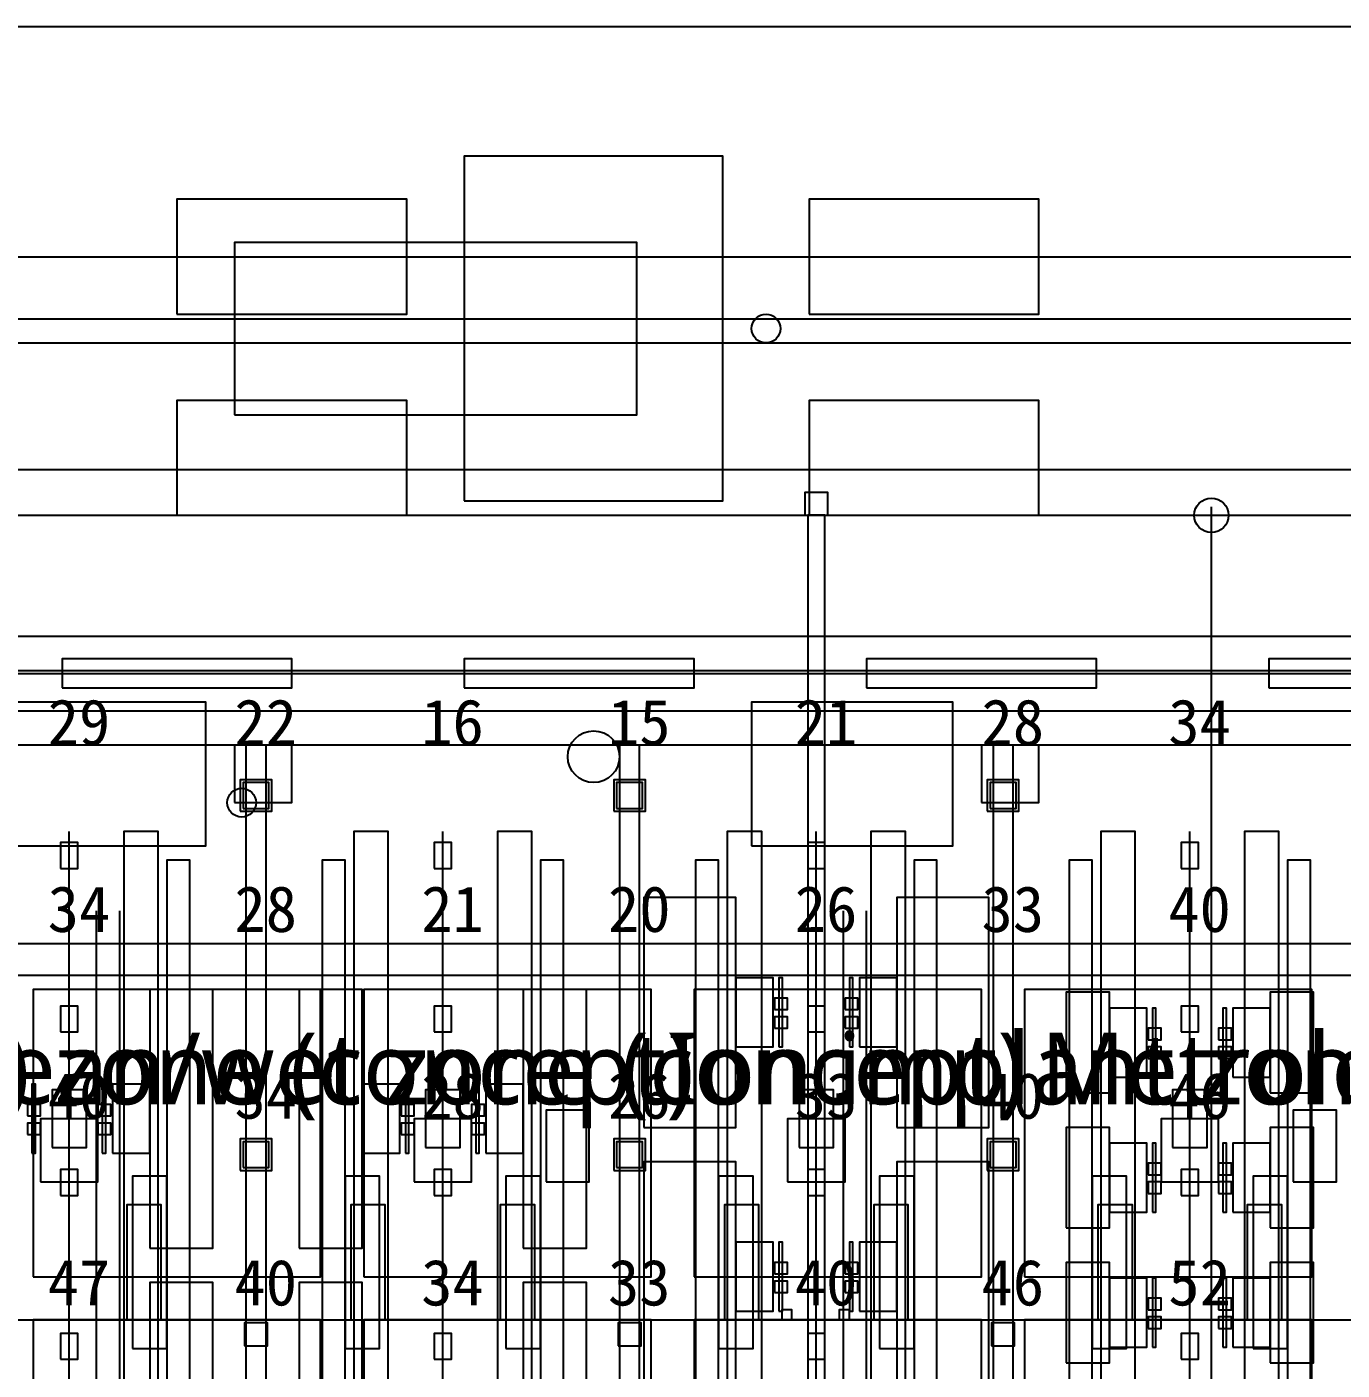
# Model space of a CAD drawing. Header units: metres. Extents: x -1640 to 1560, y -268 to 2338.
# Drawn here: x 228.78 to 274.55, y 1442.25 to 1489 of the extents above; entities that cross this region are included whole.
import ezdxf

# ---------------------------------------------------------------- set-up
doc = ezdxf.new("R2010")
doc.units = ezdxf.units.M
for name, color, linetype in [('1F_CHL', 4, 'Continuous'), ('1F_EHS_EXIT_DOOR_CONCEPT', 3, 'Continuous'), ('1F_EHS_EXTINGUISHER_HYDRANT_CABINET_CONCEPT', 1, 'Continuous'), ('1F_ELEC', 6, 'Continuous'), ('1F_PUMP', 2, 'Continuous'), ('1F_SCR', 3, 'Continuous'), ('1F_STRUCT_COLUMN', 8, 'Continuous'), ('1F_SUPPORT', 4, 'Continuous'), ('1F_ZONE', 3, 'Continuous'), ('2F_CSF_LATERAL_RACK_CONCEPT', 9, 'Continuous'), ('2F_EHS_EXIT_DOOR_CONCEPT', 3, 'Continuous'), ('2F_EHS_EXTINGUISHER_HYDRANT_CABINET_CONCEPT', 1, 'Continuous'), ('2F_RFG', 5, 'Continuous'), ('2F_STRUCT_COLUMN', 8, 'Continuous'), ('2F_SUPPORT', 4, 'Continuous'), ('2F_VMB', 6, 'Continuous'), ('2F_ZONE', 3, 'Continuous'), ('3F_CLEANROOM_OVERHEAD_PIPE_DUCT_CONCEPT', 9, 'Continuous'), ('3F_EHS_EGRESS_DIST_M', 2, 'Continuous'), ('3F_EHS_EXIT_DOOR_CONCEPT', 3, 'Continuous'), ('3F_EHS_EXTINGUISHER_HYDRANT_CABINET_CONCEPT', 1, 'Continuous'), ('3F_FOUP', 5, 'Continuous'), ('3F_IMP', 1, 'Continuous'), ('3F_METRO', 2, 'Continuous'), ('3F_OHT', 9, 'Continuous'), ('3F_OHTV', 1, 'Continuous'), ('3F_STRUCT_COLUMN', 8, 'Continuous'), ('3F_SUPPORT', 4, 'Continuous'), ('3F_TBAR', 6, 'Continuous'), ('3F_TEXT', 7, 'Continuous'), ('3F_WET', 6, 'Continuous'), ('3F_ZONE', 3, 'Continuous'), ('4F_DCC', 3, 'Continuous'), ('4F_FFU', 1, 'Continuous'), ('4F_MAU', 2, 'Continuous'), ('4F_STRUCT_PLENUM_TRUSS_CONCEPT', 9, 'Continuous'), ('4F_SUPPORT', 4, 'Continuous'), ('4F_ZONE', 3, 'Continuous'), ('5F_CHL', 4, 'Continuous'), ('5F_EHS_EXIT_DOOR_CONCEPT', 3, 'Continuous'), ('5F_EHS_EXTINGUISHER_HYDRANT_CABINET_CONCEPT', 1, 'Continuous'), ('5F_ELEC', 6, 'Continuous'), ('5F_PUMP', 2, 'Continuous'), ('5F_SCR', 3, 'Continuous'), ('5F_STRUCT_COLUMN', 8, 'Continuous'), ('5F_SUPPORT', 4, 'Continuous'), ('5F_ZONE', 3, 'Continuous'), ('6F_CSF_LATERAL_RACK_CONCEPT', 9, 'Continuous'), ('6F_EHS_EXIT_DOOR_CONCEPT', 3, 'Continuous'), ('6F_EHS_EXTINGUISHER_HYDRANT_CABINET_CONCEPT', 1, 'Continuous'), ('6F_RFG', 5, 'Continuous'), ('6F_STRUCT_COLUMN', 8, 'Continuous'), ('6F_SUPPORT', 4, 'Continuous'), ('6F_VMB', 6, 'Continuous'), ('6F_ZONE', 3, 'Continuous'), ('7F_CLEANROOM_OVERHEAD_PIPE_DUCT_CONCEPT', 9, 'Continuous'), ('7F_EHS_EGRESS_DIST_M', 2, 'Continuous'), ('7F_EHS_EXIT_DOOR_CONCEPT', 3, 'Continuous'), ('7F_EHS_EXTINGUISHER_HYDRANT_CABINET_CONCEPT', 1, 'Continuous'), ('7F_FOUP', 5, 'Continuous'), ('7F_IMP', 1, 'Continuous'), ('7F_METRO', 2, 'Continuous'), ('7F_OHT', 9, 'Continuous'), ('7F_OHTV', 1, 'Continuous'), ('7F_STRUCT_COLUMN', 8, 'Continuous'), ('7F_SUPPORT', 4, 'Continuous'), ('7F_TBAR', 6, 'Continuous'), ('7F_TEXT', 7, 'Continuous'), ('7F_WET', 6, 'Continuous'), ('7F_ZONE', 3, 'Continuous'), ('8F_DCC', 3, 'Continuous'), ('8F_FFU', 1, 'Continuous'), ('8F_MAU', 2, 'Continuous'), ('8F_STRUCT_PLENUM_TRUSS_CONCEPT', 9, 'Continuous'), ('8F_SUPPORT', 4, 'Continuous'), ('8F_ZONE', 3, 'Continuous'), ('EHS_GAS_SUPPLY', 3, 'Continuous'), ('EHS_PROCESS_EXHAUST', 1, 'Continuous'), ('EHS_TREATED_EXHAUST', 30, 'Continuous'), ('OUTLINE', 7, 'Continuous'), ('RF_RSC', 4, 'Continuous'), ('RF_STACK', 2, 'Continuous'), ('UTIL_CHW.R_CONCEPT', 2, 'Continuous'), ('UTIL_CHW.S_CONCEPT', 1, 'Continuous'), ('UTIL_ELEC.EMERG_CONCEPT', 4, 'Continuous'), ('UTIL_ELEC.LV_CONCEPT', 2, 'Continuous'), ('UTIL_ELEC.LV_RISER', 2, 'Continuous'), ('UTIL_ELEC.MV_CONCEPT', 1, 'Continuous'), ('UTIL_ELEC.UPS_CONCEPT', 3, 'Continuous'), ('UTIL_EXH.HEAT_CONCEPT', 1, 'Continuous'), ('UTIL_EXH.VOC_CONCEPT', 6, 'Continuous'), ('UTIL_GAS.SPEC_CONCEPT', 3, 'Continuous'), ('UTIL_PCW.R_CONCEPT', 1, 'Continuous'), ('UTIL_PCW.S_CONCEPT', 6, 'Continuous'), ('UTIL_UPW.R_CONCEPT', 2, 'Continuous'), ('UTIL_UPW.S_CONCEPT', 1, 'Continuous')]:
    doc.layers.add(name, color=color, linetype=linetype)
doc.styles.add('KO', font='malgun.ttf')

msp = doc.modelspace()

# ---------------------------------------------------------------- linework, layer by layer
at = {"layer": '1F_CHL'}
for points in [[(246.85, 1448.8), (248.35, 1448.8), (248.35, 1451.3), (246.85, 1451.3)], [(272.85, 1448.8), (274.35, 1448.8), (274.35, 1451.3), (272.85, 1451.3)]]:
    msp.add_lwpolyline(points, close=True, dxfattribs=at)
at = {"layer": '1F_EHS_EXIT_DOOR_CONCEPT'}
msp.add_circle((248.5, 1463.6), 0.9, dxfattribs=at)
at = {"layer": '1F_EHS_EXTINGUISHER_HYDRANT_CABINET_CONCEPT'}
for centre in [(254.5, 1478.5), (236.25, 1462)]:
    msp.add_circle(centre, 0.5, dxfattribs=at)
at = {"layer": '1F_ELEC'}
for points in [[(234, 1479), (242, 1479), (242, 1483), (234, 1483)], [(256, 1479), (264, 1479), (264, 1483), (256, 1483)], [(234, 1472), (242, 1472), (242, 1476), (234, 1476)], [(256, 1472), (264, 1472), (264, 1476), (256, 1476)]]:
    msp.add_lwpolyline(points, close=True, dxfattribs=at)
at = {"layer": '1F_PUMP'}
for points in [[(232.25, 1444), (233.45, 1444), (233.45, 1448), (232.25, 1448)], [(240.05, 1444), (241.25, 1444), (241.25, 1448), (240.05, 1448)], [(245.25, 1444), (246.45, 1444), (246.45, 1448), (245.25, 1448)], [(253.05, 1444), (254.25, 1444), (254.25, 1448), (253.05, 1448)], [(258.25, 1444), (259.45, 1444), (259.45, 1448), (258.25, 1448)], [(266.05, 1444), (267.25, 1444), (267.25, 1448), (266.05, 1448)], [(271.25, 1444), (272.45, 1444), (272.45, 1448), (271.25, 1448)]]:
    msp.add_lwpolyline(points, close=True, dxfattribs=at)
at = {"layer": '1F_SCR'}
for points in [[(229.25, 1448.8), (231.25, 1448.8), (231.25, 1451), (229.25, 1451)], [(242.25, 1448.8), (244.25, 1448.8), (244.25, 1451), (242.25, 1451)], [(255.25, 1448.8), (257.25, 1448.8), (257.25, 1451), (255.25, 1451)], [(268.25, 1448.8), (270.25, 1448.8), (270.25, 1451), (268.25, 1451)]]:
    msp.add_lwpolyline(points, close=True, dxfattribs=at)
at = {"layer": '1F_STRUCT_COLUMN'}
for points in [[(236.2, 1461.7), (237.3, 1461.7), (237.3, 1462.8), (236.2, 1462.8)], [(249.2, 1461.7), (250.3, 1461.7), (250.3, 1462.8), (249.2, 1462.8)], [(262.2, 1461.7), (263.3, 1461.7), (263.3, 1462.8), (262.2, 1462.8)], [(236.2, 1449.2), (237.3, 1449.2), (237.3, 1450.3), (236.2, 1450.3)], [(249.2, 1449.2), (250.3, 1449.2), (250.3, 1450.3), (249.2, 1450.3)], [(262.2, 1449.2), (263.3, 1449.2), (263.3, 1450.3), (262.2, 1450.3)]]:
    msp.add_lwpolyline(points, close=True, dxfattribs=at)
at = {"layer": '1F_SUPPORT'}
msp.add_lwpolyline([(244, 1472.5), (253, 1472.5), (253, 1484.5), (244, 1484.5)], close=True, dxfattribs=at)
at = {"layer": '1F_ZONE'}
msp.add_lwpolyline([(20.5, 1306), (297, 1306), (297, 1464), (20.5, 1464)], close=True, dxfattribs=at)
at = {"layer": '2F_CSF_LATERAL_RACK_CONCEPT'}
for points in [[(233.65, 1310), (234.45, 1310), (234.45, 1460), (233.65, 1460)], [(239.05, 1310), (239.85, 1310), (239.85, 1460), (239.05, 1460)], [(246.65, 1310), (247.45, 1310), (247.45, 1460), (246.65, 1460)], [(252.05, 1310), (252.85, 1310), (252.85, 1460), (252.05, 1460)], [(259.65, 1310), (260.45, 1310), (260.45, 1460), (259.65, 1460)], [(265.05, 1310), (265.85, 1310), (265.85, 1460), (265.05, 1460)], [(272.65, 1310), (273.45, 1310), (273.45, 1460), (272.65, 1460)]]:
    msp.add_lwpolyline(points, close=True, dxfattribs=at)
at = {"layer": '2F_EHS_EXIT_DOOR_CONCEPT'}
msp.add_circle((248.5, 1463.6), 0.9, dxfattribs=at)
at = {"layer": '2F_EHS_EXTINGUISHER_HYDRANT_CABINET_CONCEPT'}
msp.add_circle((254.5, 1478.5), 0.5, dxfattribs=at)
at = {"layer": '2F_RFG'}
for points in [[(232.45, 1443), (233.65, 1443), (233.65, 1449), (232.45, 1449)], [(239.85, 1443), (241.05, 1443), (241.05, 1449), (239.85, 1449)], [(245.45, 1443), (246.65, 1443), (246.65, 1449), (245.45, 1449)], [(252.85, 1443), (254.05, 1443), (254.05, 1449), (252.85, 1449)], [(258.45, 1443), (259.65, 1443), (259.65, 1449), (258.45, 1449)], [(265.85, 1443), (267.05, 1443), (267.05, 1449), (265.85, 1449)], [(271.45, 1443), (272.65, 1443), (272.65, 1449), (271.45, 1449)]]:
    msp.add_lwpolyline(points, close=True, dxfattribs=at)
at = {"layer": '2F_STRUCT_COLUMN'}
for points in [[(236.3, 1461.8), (237.2, 1461.8), (237.2, 1462.7), (236.3, 1462.7)], [(249.3, 1461.8), (250.2, 1461.8), (250.2, 1462.7), (249.3, 1462.7)], [(262.3, 1461.8), (263.2, 1461.8), (263.2, 1462.7), (262.3, 1462.7)], [(236.3, 1449.3), (237.2, 1449.3), (237.2, 1450.2), (236.3, 1450.2)], [(249.3, 1449.3), (250.2, 1449.3), (250.2, 1450.2), (249.3, 1450.2)], [(262.3, 1449.3), (263.2, 1449.3), (263.2, 1450.2), (262.3, 1450.2)]]:
    msp.add_lwpolyline(points, close=True, dxfattribs=at)
at = {"layer": '2F_SUPPORT'}
msp.add_lwpolyline([(244, 1472.5), (253, 1472.5), (253, 1484.5), (244, 1484.5)], close=True, dxfattribs=at)
at = {"layer": '2F_VMB'}
for points in [[(229.65, 1450), (230.85, 1450), (230.85, 1452), (229.65, 1452)], [(242.65, 1450), (243.85, 1450), (243.85, 1452), (242.65, 1452)], [(255.65, 1450), (256.85, 1450), (256.85, 1452), (255.65, 1452)], [(268.65, 1450), (269.85, 1450), (269.85, 1452), (268.65, 1452)]]:
    msp.add_lwpolyline(points, close=True, dxfattribs=at)
at = {"layer": '2F_ZONE'}
msp.add_lwpolyline([(20.5, 1306), (297, 1306), (297, 1464), (20.5, 1464)], close=True, dxfattribs=at)
at = {"layer": '3F_CLEANROOM_OVERHEAD_PIPE_DUCT_CONCEPT'}
for points in [[(232.15, 1309), (233.35, 1309), (233.35, 1461), (232.15, 1461)], [(240.15, 1309), (241.35, 1309), (241.35, 1461), (240.15, 1461)], [(245.15, 1309), (246.35, 1309), (246.35, 1461), (245.15, 1461)], [(253.15, 1309), (254.35, 1309), (254.35, 1461), (253.15, 1461)], [(258.15, 1309), (259.35, 1309), (259.35, 1461), (258.15, 1461)], [(266.15, 1309), (267.35, 1309), (267.35, 1461), (266.15, 1461)], [(271.15, 1309), (272.35, 1309), (272.35, 1461), (271.15, 1461)]]:
    msp.add_lwpolyline(points, close=True, dxfattribs=at)
at = {"layer": '3F_EHS_EXIT_DOOR_CONCEPT'}
msp.add_circle((248.5, 1463.6), 0.9, dxfattribs=at)
at = {"layer": '3F_EHS_EXTINGUISHER_HYDRANT_CABINET_CONCEPT'}
msp.add_circle((254.5, 1478.5), 0.5, dxfattribs=at)
at = {"layer": '3F_FOUP'}
for points in [[(254.8, 1454.8), (255.25, 1454.8), (255.25, 1455.2), (254.8, 1455.2)], [(257.25, 1454.8), (257.7, 1454.8), (257.7, 1455.2), (257.25, 1455.2)], [(254.8, 1454.15), (255.25, 1454.15), (255.25, 1454.55), (254.8, 1454.55)], [(257.25, 1454.15), (257.7, 1454.15), (257.7, 1454.55), (257.25, 1454.55)], [(267.8, 1453.75), (268.25, 1453.75), (268.25, 1454.15), (267.8, 1454.15)], [(270.25, 1453.75), (270.7, 1453.75), (270.7, 1454.15), (270.25, 1454.15)], [(267.8, 1453.1), (268.25, 1453.1), (268.25, 1453.5), (267.8, 1453.5)], [(270.25, 1453.1), (270.7, 1453.1), (270.7, 1453.5), (270.25, 1453.5)], [(228.8, 1451.1), (229.25, 1451.1), (229.25, 1451.5), (228.8, 1451.5)], [(231.25, 1451.1), (231.7, 1451.1), (231.7, 1451.5), (231.25, 1451.5)], [(241.8, 1451.1), (242.25, 1451.1), (242.25, 1451.5), (241.8, 1451.5)], [(244.25, 1451.1), (244.7, 1451.1), (244.7, 1451.5), (244.25, 1451.5)], [(228.8, 1450.45), (229.25, 1450.45), (229.25, 1450.85), (228.8, 1450.85)], [(231.25, 1450.45), (231.7, 1450.45), (231.7, 1450.85), (231.25, 1450.85)], [(241.8, 1450.45), (242.25, 1450.45), (242.25, 1450.85), (241.8, 1450.85)], [(244.25, 1450.45), (244.7, 1450.45), (244.7, 1450.85), (244.25, 1450.85)], [(267.8, 1449.05), (268.25, 1449.05), (268.25, 1449.45), (267.8, 1449.45)], [(270.25, 1449.05), (270.7, 1449.05), (270.7, 1449.45), (270.25, 1449.45)], [(267.8, 1448.4), (268.25, 1448.4), (268.25, 1448.8), (267.8, 1448.8)], [(270.25, 1448.4), (270.7, 1448.4), (270.7, 1448.8), (270.25, 1448.8)], [(254.8, 1445.6), (255.25, 1445.6), (255.25, 1446), (254.8, 1446)], [(257.25, 1445.6), (257.7, 1445.6), (257.7, 1446), (257.25, 1446)], [(254.8, 1444.95), (255.25, 1444.95), (255.25, 1445.35), (254.8, 1445.35)], [(257.25, 1444.95), (257.7, 1444.95), (257.7, 1445.35), (257.25, 1445.35)], [(267.8, 1444.35), (268.25, 1444.35), (268.25, 1444.75), (267.8, 1444.75)], [(270.25, 1444.35), (270.7, 1444.35), (270.7, 1444.75), (270.25, 1444.75)], [(267.8, 1443.7), (268.25, 1443.7), (268.25, 1444.1), (267.8, 1444.1)], [(270.25, 1443.7), (270.7, 1443.7), (270.7, 1444.1), (270.25, 1444.1)]]:
    msp.add_lwpolyline(points, close=True, dxfattribs=at)
at = {"layer": '3F_IMP'}
for points in [[(250.25, 1450.7), (253.45, 1450.7), (253.45, 1458.7), (250.25, 1458.7)], [(259.05, 1450.7), (262.25, 1450.7), (262.25, 1458.7), (259.05, 1458.7)], [(253.45, 1453.5), (254.75, 1453.5), (254.75, 1455.9), (253.45, 1455.9)], [(257.75, 1453.5), (259.05, 1453.5), (259.05, 1455.9), (257.75, 1455.9)], [(250.25, 1441.5), (253.45, 1441.5), (253.45, 1449.5), (250.25, 1449.5)], [(259.05, 1441.5), (262.25, 1441.5), (262.25, 1449.5), (259.05, 1449.5)], [(253.45, 1444.3), (254.75, 1444.3), (254.75, 1446.7), (253.45, 1446.7)], [(257.75, 1444.3), (259.05, 1444.3), (259.05, 1446.7), (257.75, 1446.7)]]:
    msp.add_lwpolyline(points, close=True, dxfattribs=at)
at = {"layer": '3F_METRO'}
for points in [[(264.95, 1451.9), (266.45, 1451.9), (266.45, 1455.4), (264.95, 1455.4)], [(272.05, 1451.9), (273.55, 1451.9), (273.55, 1455.4), (272.05, 1455.4)], [(266.45, 1452.45), (267.75, 1452.45), (267.75, 1454.85), (266.45, 1454.85)], [(270.75, 1452.45), (272.05, 1452.45), (272.05, 1454.85), (270.75, 1454.85)], [(264.95, 1447.2), (266.45, 1447.2), (266.45, 1450.7), (264.95, 1450.7)], [(272.05, 1447.2), (273.55, 1447.2), (273.55, 1450.7), (272.05, 1450.7)], [(266.45, 1447.75), (267.75, 1447.75), (267.75, 1450.15), (266.45, 1450.15)], [(270.75, 1447.75), (272.05, 1447.75), (272.05, 1450.15), (270.75, 1450.15)], [(264.95, 1442.5), (266.45, 1442.5), (266.45, 1446), (264.95, 1446)], [(272.05, 1442.5), (273.55, 1442.5), (273.55, 1446), (272.05, 1446)], [(266.45, 1443.05), (267.75, 1443.05), (267.75, 1445.45), (266.45, 1445.45)], [(270.75, 1443.05), (272.05, 1443.05), (272.05, 1445.45), (270.75, 1445.45)]]:
    msp.add_lwpolyline(points, close=True, dxfattribs=at)
at = {"layer": '3F_OHT'}
for p, q in [((230.25, 1389), (230.25, 1461)), ((243.25, 1389), (243.25, 1461)), ((256.25, 1389), (256.25, 1461)), ((269.25, 1389), (269.25, 1461))]:
    msp.add_line(p, q, dxfattribs=at)
at = {"layer": '3F_OHTV'}
for points in [[(229.95, 1459.71), (230.55, 1459.71), (230.55, 1460.61), (229.95, 1460.61)], [(242.95, 1459.71), (243.55, 1459.71), (243.55, 1460.61), (242.95, 1460.61)], [(255.95, 1459.71), (256.55, 1459.71), (256.55, 1460.61), (255.95, 1460.61)], [(268.95, 1459.71), (269.55, 1459.71), (269.55, 1460.61), (268.95, 1460.61)], [(229.95, 1454.02), (230.55, 1454.02), (230.55, 1454.92), (229.95, 1454.92)], [(242.95, 1454.02), (243.55, 1454.02), (243.55, 1454.92), (242.95, 1454.92)], [(255.95, 1454.02), (256.55, 1454.02), (256.55, 1454.92), (255.95, 1454.92)], [(268.95, 1454.02), (269.55, 1454.02), (269.55, 1454.92), (268.95, 1454.92)], [(229.95, 1448.33), (230.55, 1448.33), (230.55, 1449.23), (229.95, 1449.23)], [(242.95, 1448.33), (243.55, 1448.33), (243.55, 1449.23), (242.95, 1449.23)], [(255.95, 1448.33), (256.55, 1448.33), (256.55, 1449.23), (255.95, 1449.23)], [(268.95, 1448.33), (269.55, 1448.33), (269.55, 1449.23), (268.95, 1449.23)], [(229.95, 1442.63), (230.55, 1442.63), (230.55, 1443.53), (229.95, 1443.53)], [(242.95, 1442.63), (243.55, 1442.63), (243.55, 1443.53), (242.95, 1443.53)], [(255.95, 1442.63), (256.55, 1442.63), (256.55, 1443.53), (255.95, 1443.53)], [(268.95, 1442.63), (269.55, 1442.63), (269.55, 1443.53), (268.95, 1443.53)]]:
    msp.add_lwpolyline(points, close=True, dxfattribs=at)
at = {"layer": '3F_STRUCT_COLUMN'}
for points in [[(236.35, 1443.1), (237.15, 1443.1), (237.15, 1443.9), (236.35, 1443.9)], [(249.35, 1443.1), (250.15, 1443.1), (250.15, 1443.9), (249.35, 1443.9)], [(262.35, 1443.1), (263.15, 1443.1), (263.15, 1443.9), (262.35, 1443.9)]]:
    msp.add_lwpolyline(points, close=True, dxfattribs=at)
at = {"layer": '3F_SUPPORT'}
msp.add_lwpolyline([(244, 1472.5), (253, 1472.5), (253, 1484.5), (244, 1484.5)], close=True, dxfattribs=at)
at = {"layer": '3F_TBAR'}
for points in [[(254.95, 1453.5), (255.07, 1453.5), (255.07, 1455.9), (254.95, 1455.9)], [(257.4, 1453.5), (257.52, 1453.5), (257.52, 1455.9), (257.4, 1455.9)], [(267.95, 1452.45), (268.07, 1452.45), (268.07, 1454.85), (267.95, 1454.85)], [(270.4, 1452.45), (270.52, 1452.45), (270.52, 1454.85), (270.4, 1454.85)], [(228.95, 1449.8), (229.07, 1449.8), (229.07, 1452.2), (228.95, 1452.2)], [(231.4, 1449.8), (231.52, 1449.8), (231.52, 1452.2), (231.4, 1452.2)], [(241.95, 1449.8), (242.07, 1449.8), (242.07, 1452.2), (241.95, 1452.2)], [(244.4, 1449.8), (244.52, 1449.8), (244.52, 1452.2), (244.4, 1452.2)], [(267.95, 1447.75), (268.07, 1447.75), (268.07, 1450.15), (267.95, 1450.15)], [(270.4, 1447.75), (270.52, 1447.75), (270.52, 1450.15), (270.4, 1450.15)], [(254.95, 1444.3), (255.07, 1444.3), (255.07, 1446.7), (254.95, 1446.7)], [(257.4, 1444.3), (257.52, 1444.3), (257.52, 1446.7), (257.4, 1446.7)], [(267.95, 1443.05), (268.07, 1443.05), (268.07, 1445.45), (267.95, 1445.45)], [(270.4, 1443.05), (270.52, 1443.05), (270.52, 1445.45), (270.4, 1445.45)]]:
    msp.add_lwpolyline(points, close=True, dxfattribs=at)
at = {"layer": '3F_WET'}
for points in [[(233.05, 1446.5), (235.25, 1446.5), (235.25, 1455.5), (233.05, 1455.5)], [(238.25, 1446.5), (240.45, 1446.5), (240.45, 1455.5), (238.25, 1455.5)], [(246.05, 1446.5), (248.25, 1446.5), (248.25, 1455.5), (246.05, 1455.5)], [(231.75, 1449.8), (233.05, 1449.8), (233.05, 1452.2), (231.75, 1452.2)], [(240.45, 1449.8), (241.75, 1449.8), (241.75, 1452.2), (240.45, 1452.2)], [(244.75, 1449.8), (246.05, 1449.8), (246.05, 1452.2), (244.75, 1452.2)], [(233.05, 1436.3), (235.25, 1436.3), (235.25, 1445.3), (233.05, 1445.3)], [(238.25, 1436.3), (240.45, 1436.3), (240.45, 1445.3), (238.25, 1445.3)], [(246.05, 1436.3), (248.25, 1436.3), (248.25, 1445.3), (246.05, 1445.3)]]:
    msp.add_lwpolyline(points, close=True, dxfattribs=at)
at = {"layer": '3F_ZONE'}
msp.add_lwpolyline([(20.5, 1306), (297, 1306), (297, 1464), (20.5, 1464)], close=True, dxfattribs=at)
at = {"layer": '4F_DCC'}
for points in [[(230, 1466), (238, 1466), (238, 1467), (230, 1467)], [(244, 1466), (252, 1466), (252, 1467), (244, 1467)], [(258, 1466), (266, 1466), (266, 1467), (258, 1467)], [(272, 1466), (280, 1466), (280, 1467), (272, 1467)]]:
    msp.add_lwpolyline(points, close=True, dxfattribs=at)
at = {"layer": '4F_FFU'}
for points in [[(229, 1445.5), (239, 1445.5), (239, 1455.5), (229, 1455.5)], [(240.5, 1445.5), (250.5, 1445.5), (250.5, 1455.5), (240.5, 1455.5)], [(252, 1445.5), (262, 1445.5), (262, 1455.5), (252, 1455.5)], [(263.5, 1445.5), (273.5, 1445.5), (273.5, 1455.5), (263.5, 1455.5)], [(229, 1434), (239, 1434), (239, 1444), (229, 1444)], [(240.5, 1434), (250.5, 1434), (250.5, 1444), (240.5, 1444)], [(252, 1434), (262, 1434), (262, 1444), (252, 1444)], [(263.5, 1434), (273.5, 1434), (273.5, 1444), (263.5, 1444)]]:
    msp.add_lwpolyline(points, close=True, dxfattribs=at)
at = {"layer": '4F_MAU'}
msp.add_lwpolyline([(236, 1475.5), (250, 1475.5), (250, 1481.5), (236, 1481.5)], close=True, dxfattribs=at)
at = {"layer": '4F_STRUCT_PLENUM_TRUSS_CONCEPT'}
for points in [[(236.4, 1306), (237.1, 1306), (237.1, 1464), (236.4, 1464)], [(249.4, 1306), (250.1, 1306), (250.1, 1464), (249.4, 1464)], [(262.4, 1306), (263.1, 1306), (263.1, 1464), (262.4, 1464)]]:
    msp.add_lwpolyline(points, close=True, dxfattribs=at)
at = {"layer": '4F_SUPPORT'}
msp.add_lwpolyline([(244, 1472.5), (253, 1472.5), (253, 1484.5), (244, 1484.5)], close=True, dxfattribs=at)
at = {"layer": '4F_ZONE'}
msp.add_lwpolyline([(20.5, 1306), (297, 1306), (297, 1464), (20.5, 1464)], close=True, dxfattribs=at)
at = {"layer": '5F_CHL'}
for points in [[(246.85, 1448.8), (248.35, 1448.8), (248.35, 1451.3), (246.85, 1451.3)], [(272.85, 1448.8), (274.35, 1448.8), (274.35, 1451.3), (272.85, 1451.3)]]:
    msp.add_lwpolyline(points, close=True, dxfattribs=at)
at = {"layer": '5F_EHS_EXIT_DOOR_CONCEPT'}
msp.add_circle((248.5, 1463.6), 0.9, dxfattribs=at)
at = {"layer": '5F_EHS_EXTINGUISHER_HYDRANT_CABINET_CONCEPT'}
for centre in [(254.5, 1478.5), (236.25, 1462)]:
    msp.add_circle(centre, 0.5, dxfattribs=at)
at = {"layer": '5F_ELEC'}
for points in [[(234, 1479), (242, 1479), (242, 1483), (234, 1483)], [(256, 1479), (264, 1479), (264, 1483), (256, 1483)], [(234, 1472), (242, 1472), (242, 1476), (234, 1476)], [(256, 1472), (264, 1472), (264, 1476), (256, 1476)]]:
    msp.add_lwpolyline(points, close=True, dxfattribs=at)
at = {"layer": '5F_PUMP'}
for points in [[(232.25, 1444), (233.45, 1444), (233.45, 1448), (232.25, 1448)], [(240.05, 1444), (241.25, 1444), (241.25, 1448), (240.05, 1448)], [(245.25, 1444), (246.45, 1444), (246.45, 1448), (245.25, 1448)], [(253.05, 1444), (254.25, 1444), (254.25, 1448), (253.05, 1448)], [(258.25, 1444), (259.45, 1444), (259.45, 1448), (258.25, 1448)], [(266.05, 1444), (267.25, 1444), (267.25, 1448), (266.05, 1448)], [(271.25, 1444), (272.45, 1444), (272.45, 1448), (271.25, 1448)]]:
    msp.add_lwpolyline(points, close=True, dxfattribs=at)
at = {"layer": '5F_SCR'}
for points in [[(229.25, 1448.8), (231.25, 1448.8), (231.25, 1451), (229.25, 1451)], [(242.25, 1448.8), (244.25, 1448.8), (244.25, 1451), (242.25, 1451)], [(255.25, 1448.8), (257.25, 1448.8), (257.25, 1451), (255.25, 1451)], [(268.25, 1448.8), (270.25, 1448.8), (270.25, 1451), (268.25, 1451)]]:
    msp.add_lwpolyline(points, close=True, dxfattribs=at)
at = {"layer": '5F_STRUCT_COLUMN'}
for points in [[(236.2, 1461.7), (237.3, 1461.7), (237.3, 1462.8), (236.2, 1462.8)], [(249.2, 1461.7), (250.3, 1461.7), (250.3, 1462.8), (249.2, 1462.8)], [(262.2, 1461.7), (263.3, 1461.7), (263.3, 1462.8), (262.2, 1462.8)], [(236.2, 1449.2), (237.3, 1449.2), (237.3, 1450.3), (236.2, 1450.3)], [(249.2, 1449.2), (250.3, 1449.2), (250.3, 1450.3), (249.2, 1450.3)], [(262.2, 1449.2), (263.3, 1449.2), (263.3, 1450.3), (262.2, 1450.3)]]:
    msp.add_lwpolyline(points, close=True, dxfattribs=at)
at = {"layer": '5F_SUPPORT'}
msp.add_lwpolyline([(244, 1472.5), (253, 1472.5), (253, 1484.5), (244, 1484.5)], close=True, dxfattribs=at)
at = {"layer": '5F_ZONE'}
msp.add_lwpolyline([(20.5, 1306), (297, 1306), (297, 1464), (20.5, 1464)], close=True, dxfattribs=at)
at = {"layer": '6F_CSF_LATERAL_RACK_CONCEPT'}
for points in [[(233.65, 1310), (234.45, 1310), (234.45, 1460), (233.65, 1460)], [(239.05, 1310), (239.85, 1310), (239.85, 1460), (239.05, 1460)], [(246.65, 1310), (247.45, 1310), (247.45, 1460), (246.65, 1460)], [(252.05, 1310), (252.85, 1310), (252.85, 1460), (252.05, 1460)], [(259.65, 1310), (260.45, 1310), (260.45, 1460), (259.65, 1460)], [(265.05, 1310), (265.85, 1310), (265.85, 1460), (265.05, 1460)], [(272.65, 1310), (273.45, 1310), (273.45, 1460), (272.65, 1460)]]:
    msp.add_lwpolyline(points, close=True, dxfattribs=at)
at = {"layer": '6F_EHS_EXIT_DOOR_CONCEPT'}
msp.add_circle((248.5, 1463.6), 0.9, dxfattribs=at)
at = {"layer": '6F_EHS_EXTINGUISHER_HYDRANT_CABINET_CONCEPT'}
msp.add_circle((254.5, 1478.5), 0.5, dxfattribs=at)
at = {"layer": '6F_RFG'}
for points in [[(232.45, 1443), (233.65, 1443), (233.65, 1449), (232.45, 1449)], [(239.85, 1443), (241.05, 1443), (241.05, 1449), (239.85, 1449)], [(245.45, 1443), (246.65, 1443), (246.65, 1449), (245.45, 1449)], [(252.85, 1443), (254.05, 1443), (254.05, 1449), (252.85, 1449)], [(258.45, 1443), (259.65, 1443), (259.65, 1449), (258.45, 1449)], [(265.85, 1443), (267.05, 1443), (267.05, 1449), (265.85, 1449)], [(271.45, 1443), (272.65, 1443), (272.65, 1449), (271.45, 1449)]]:
    msp.add_lwpolyline(points, close=True, dxfattribs=at)
at = {"layer": '6F_STRUCT_COLUMN'}
for points in [[(236.3, 1461.8), (237.2, 1461.8), (237.2, 1462.7), (236.3, 1462.7)], [(249.3, 1461.8), (250.2, 1461.8), (250.2, 1462.7), (249.3, 1462.7)], [(262.3, 1461.8), (263.2, 1461.8), (263.2, 1462.7), (262.3, 1462.7)], [(236.3, 1449.3), (237.2, 1449.3), (237.2, 1450.2), (236.3, 1450.2)], [(249.3, 1449.3), (250.2, 1449.3), (250.2, 1450.2), (249.3, 1450.2)], [(262.3, 1449.3), (263.2, 1449.3), (263.2, 1450.2), (262.3, 1450.2)]]:
    msp.add_lwpolyline(points, close=True, dxfattribs=at)
at = {"layer": '6F_SUPPORT'}
msp.add_lwpolyline([(244, 1472.5), (253, 1472.5), (253, 1484.5), (244, 1484.5)], close=True, dxfattribs=at)
at = {"layer": '6F_VMB'}
for points in [[(229.65, 1450), (230.85, 1450), (230.85, 1452), (229.65, 1452)], [(242.65, 1450), (243.85, 1450), (243.85, 1452), (242.65, 1452)], [(255.65, 1450), (256.85, 1450), (256.85, 1452), (255.65, 1452)], [(268.65, 1450), (269.85, 1450), (269.85, 1452), (268.65, 1452)]]:
    msp.add_lwpolyline(points, close=True, dxfattribs=at)
at = {"layer": '6F_ZONE'}
msp.add_lwpolyline([(20.5, 1306), (297, 1306), (297, 1464), (20.5, 1464)], close=True, dxfattribs=at)
at = {"layer": '7F_CLEANROOM_OVERHEAD_PIPE_DUCT_CONCEPT'}
for points in [[(232.15, 1309), (233.35, 1309), (233.35, 1461), (232.15, 1461)], [(240.15, 1309), (241.35, 1309), (241.35, 1461), (240.15, 1461)], [(245.15, 1309), (246.35, 1309), (246.35, 1461), (245.15, 1461)], [(253.15, 1309), (254.35, 1309), (254.35, 1461), (253.15, 1461)], [(258.15, 1309), (259.35, 1309), (259.35, 1461), (258.15, 1461)], [(266.15, 1309), (267.35, 1309), (267.35, 1461), (266.15, 1461)], [(271.15, 1309), (272.35, 1309), (272.35, 1461), (271.15, 1461)]]:
    msp.add_lwpolyline(points, close=True, dxfattribs=at)
at = {"layer": '7F_EHS_EXIT_DOOR_CONCEPT'}
msp.add_circle((248.5, 1463.6), 0.9, dxfattribs=at)
at = {"layer": '7F_EHS_EXTINGUISHER_HYDRANT_CABINET_CONCEPT'}
msp.add_circle((254.5, 1478.5), 0.5, dxfattribs=at)
at = {"layer": '7F_FOUP'}
for points in [[(254.8, 1454.8), (255.25, 1454.8), (255.25, 1455.2), (254.8, 1455.2)], [(257.25, 1454.8), (257.7, 1454.8), (257.7, 1455.2), (257.25, 1455.2)], [(254.8, 1454.15), (255.25, 1454.15), (255.25, 1454.55), (254.8, 1454.55)], [(257.25, 1454.15), (257.7, 1454.15), (257.7, 1454.55), (257.25, 1454.55)], [(267.8, 1453.75), (268.25, 1453.75), (268.25, 1454.15), (267.8, 1454.15)], [(270.25, 1453.75), (270.7, 1453.75), (270.7, 1454.15), (270.25, 1454.15)], [(267.8, 1453.1), (268.25, 1453.1), (268.25, 1453.5), (267.8, 1453.5)], [(270.25, 1453.1), (270.7, 1453.1), (270.7, 1453.5), (270.25, 1453.5)], [(228.8, 1451.1), (229.25, 1451.1), (229.25, 1451.5), (228.8, 1451.5)], [(231.25, 1451.1), (231.7, 1451.1), (231.7, 1451.5), (231.25, 1451.5)], [(241.8, 1451.1), (242.25, 1451.1), (242.25, 1451.5), (241.8, 1451.5)], [(244.25, 1451.1), (244.7, 1451.1), (244.7, 1451.5), (244.25, 1451.5)], [(228.8, 1450.45), (229.25, 1450.45), (229.25, 1450.85), (228.8, 1450.85)], [(231.25, 1450.45), (231.7, 1450.45), (231.7, 1450.85), (231.25, 1450.85)], [(241.8, 1450.45), (242.25, 1450.45), (242.25, 1450.85), (241.8, 1450.85)], [(244.25, 1450.45), (244.7, 1450.45), (244.7, 1450.85), (244.25, 1450.85)], [(267.8, 1449.05), (268.25, 1449.05), (268.25, 1449.45), (267.8, 1449.45)], [(270.25, 1449.05), (270.7, 1449.05), (270.7, 1449.45), (270.25, 1449.45)], [(267.8, 1448.4), (268.25, 1448.4), (268.25, 1448.8), (267.8, 1448.8)], [(270.25, 1448.4), (270.7, 1448.4), (270.7, 1448.8), (270.25, 1448.8)], [(254.8, 1445.6), (255.25, 1445.6), (255.25, 1446), (254.8, 1446)], [(257.25, 1445.6), (257.7, 1445.6), (257.7, 1446), (257.25, 1446)], [(254.8, 1444.95), (255.25, 1444.95), (255.25, 1445.35), (254.8, 1445.35)], [(257.25, 1444.95), (257.7, 1444.95), (257.7, 1445.35), (257.25, 1445.35)], [(267.8, 1444.35), (268.25, 1444.35), (268.25, 1444.75), (267.8, 1444.75)], [(270.25, 1444.35), (270.7, 1444.35), (270.7, 1444.75), (270.25, 1444.75)], [(267.8, 1443.7), (268.25, 1443.7), (268.25, 1444.1), (267.8, 1444.1)], [(270.25, 1443.7), (270.7, 1443.7), (270.7, 1444.1), (270.25, 1444.1)]]:
    msp.add_lwpolyline(points, close=True, dxfattribs=at)
at = {"layer": '7F_IMP'}
for points in [[(250.25, 1450.7), (253.45, 1450.7), (253.45, 1458.7), (250.25, 1458.7)], [(259.05, 1450.7), (262.25, 1450.7), (262.25, 1458.7), (259.05, 1458.7)], [(253.45, 1453.5), (254.75, 1453.5), (254.75, 1455.9), (253.45, 1455.9)], [(257.75, 1453.5), (259.05, 1453.5), (259.05, 1455.9), (257.75, 1455.9)], [(250.25, 1441.5), (253.45, 1441.5), (253.45, 1449.5), (250.25, 1449.5)], [(259.05, 1441.5), (262.25, 1441.5), (262.25, 1449.5), (259.05, 1449.5)], [(253.45, 1444.3), (254.75, 1444.3), (254.75, 1446.7), (253.45, 1446.7)], [(257.75, 1444.3), (259.05, 1444.3), (259.05, 1446.7), (257.75, 1446.7)]]:
    msp.add_lwpolyline(points, close=True, dxfattribs=at)
at = {"layer": '7F_METRO'}
for points in [[(264.95, 1451.9), (266.45, 1451.9), (266.45, 1455.4), (264.95, 1455.4)], [(272.05, 1451.9), (273.55, 1451.9), (273.55, 1455.4), (272.05, 1455.4)], [(266.45, 1452.45), (267.75, 1452.45), (267.75, 1454.85), (266.45, 1454.85)], [(270.75, 1452.45), (272.05, 1452.45), (272.05, 1454.85), (270.75, 1454.85)], [(264.95, 1447.2), (266.45, 1447.2), (266.45, 1450.7), (264.95, 1450.7)], [(272.05, 1447.2), (273.55, 1447.2), (273.55, 1450.7), (272.05, 1450.7)], [(266.45, 1447.75), (267.75, 1447.75), (267.75, 1450.15), (266.45, 1450.15)], [(270.75, 1447.75), (272.05, 1447.75), (272.05, 1450.15), (270.75, 1450.15)], [(264.95, 1442.5), (266.45, 1442.5), (266.45, 1446), (264.95, 1446)], [(272.05, 1442.5), (273.55, 1442.5), (273.55, 1446), (272.05, 1446)], [(266.45, 1443.05), (267.75, 1443.05), (267.75, 1445.45), (266.45, 1445.45)], [(270.75, 1443.05), (272.05, 1443.05), (272.05, 1445.45), (270.75, 1445.45)]]:
    msp.add_lwpolyline(points, close=True, dxfattribs=at)
at = {"layer": '7F_OHT'}
for p, q in [((230.25, 1389), (230.25, 1461)), ((243.25, 1389), (243.25, 1461)), ((256.25, 1389), (256.25, 1461)), ((269.25, 1389), (269.25, 1461))]:
    msp.add_line(p, q, dxfattribs=at)
at = {"layer": '7F_OHTV'}
for points in [[(229.95, 1459.71), (230.55, 1459.71), (230.55, 1460.61), (229.95, 1460.61)], [(242.95, 1459.71), (243.55, 1459.71), (243.55, 1460.61), (242.95, 1460.61)], [(255.95, 1459.71), (256.55, 1459.71), (256.55, 1460.61), (255.95, 1460.61)], [(268.95, 1459.71), (269.55, 1459.71), (269.55, 1460.61), (268.95, 1460.61)], [(229.95, 1454.02), (230.55, 1454.02), (230.55, 1454.92), (229.95, 1454.92)], [(242.95, 1454.02), (243.55, 1454.02), (243.55, 1454.92), (242.95, 1454.92)], [(255.95, 1454.02), (256.55, 1454.02), (256.55, 1454.92), (255.95, 1454.92)], [(268.95, 1454.02), (269.55, 1454.02), (269.55, 1454.92), (268.95, 1454.92)], [(229.95, 1448.33), (230.55, 1448.33), (230.55, 1449.23), (229.95, 1449.23)], [(242.95, 1448.33), (243.55, 1448.33), (243.55, 1449.23), (242.95, 1449.23)], [(255.95, 1448.33), (256.55, 1448.33), (256.55, 1449.23), (255.95, 1449.23)], [(268.95, 1448.33), (269.55, 1448.33), (269.55, 1449.23), (268.95, 1449.23)], [(229.95, 1442.63), (230.55, 1442.63), (230.55, 1443.53), (229.95, 1443.53)], [(242.95, 1442.63), (243.55, 1442.63), (243.55, 1443.53), (242.95, 1443.53)], [(255.95, 1442.63), (256.55, 1442.63), (256.55, 1443.53), (255.95, 1443.53)], [(268.95, 1442.63), (269.55, 1442.63), (269.55, 1443.53), (268.95, 1443.53)]]:
    msp.add_lwpolyline(points, close=True, dxfattribs=at)
at = {"layer": '7F_STRUCT_COLUMN'}
for points in [[(236.35, 1443.1), (237.15, 1443.1), (237.15, 1443.9), (236.35, 1443.9)], [(249.35, 1443.1), (250.15, 1443.1), (250.15, 1443.9), (249.35, 1443.9)], [(262.35, 1443.1), (263.15, 1443.1), (263.15, 1443.9), (262.35, 1443.9)]]:
    msp.add_lwpolyline(points, close=True, dxfattribs=at)
at = {"layer": '7F_SUPPORT'}
msp.add_lwpolyline([(244, 1472.5), (253, 1472.5), (253, 1484.5), (244, 1484.5)], close=True, dxfattribs=at)
at = {"layer": '7F_TBAR'}
for points in [[(254.95, 1453.5), (255.07, 1453.5), (255.07, 1455.9), (254.95, 1455.9)], [(257.4, 1453.5), (257.52, 1453.5), (257.52, 1455.9), (257.4, 1455.9)], [(267.95, 1452.45), (268.07, 1452.45), (268.07, 1454.85), (267.95, 1454.85)], [(270.4, 1452.45), (270.52, 1452.45), (270.52, 1454.85), (270.4, 1454.85)], [(228.95, 1449.8), (229.07, 1449.8), (229.07, 1452.2), (228.95, 1452.2)], [(231.4, 1449.8), (231.52, 1449.8), (231.52, 1452.2), (231.4, 1452.2)], [(241.95, 1449.8), (242.07, 1449.8), (242.07, 1452.2), (241.95, 1452.2)], [(244.4, 1449.8), (244.52, 1449.8), (244.52, 1452.2), (244.4, 1452.2)], [(267.95, 1447.75), (268.07, 1447.75), (268.07, 1450.15), (267.95, 1450.15)], [(270.4, 1447.75), (270.52, 1447.75), (270.52, 1450.15), (270.4, 1450.15)], [(254.95, 1444.3), (255.07, 1444.3), (255.07, 1446.7), (254.95, 1446.7)], [(257.4, 1444.3), (257.52, 1444.3), (257.52, 1446.7), (257.4, 1446.7)], [(267.95, 1443.05), (268.07, 1443.05), (268.07, 1445.45), (267.95, 1445.45)], [(270.4, 1443.05), (270.52, 1443.05), (270.52, 1445.45), (270.4, 1445.45)]]:
    msp.add_lwpolyline(points, close=True, dxfattribs=at)
at = {"layer": '7F_WET'}
for points in [[(233.05, 1446.5), (235.25, 1446.5), (235.25, 1455.5), (233.05, 1455.5)], [(238.25, 1446.5), (240.45, 1446.5), (240.45, 1455.5), (238.25, 1455.5)], [(246.05, 1446.5), (248.25, 1446.5), (248.25, 1455.5), (246.05, 1455.5)], [(231.75, 1449.8), (233.05, 1449.8), (233.05, 1452.2), (231.75, 1452.2)], [(240.45, 1449.8), (241.75, 1449.8), (241.75, 1452.2), (240.45, 1452.2)], [(244.75, 1449.8), (246.05, 1449.8), (246.05, 1452.2), (244.75, 1452.2)], [(233.05, 1436.3), (235.25, 1436.3), (235.25, 1445.3), (233.05, 1445.3)], [(238.25, 1436.3), (240.45, 1436.3), (240.45, 1445.3), (238.25, 1445.3)], [(246.05, 1436.3), (248.25, 1436.3), (248.25, 1445.3), (246.05, 1445.3)]]:
    msp.add_lwpolyline(points, close=True, dxfattribs=at)
at = {"layer": '7F_ZONE'}
msp.add_lwpolyline([(20.5, 1306), (297, 1306), (297, 1464), (20.5, 1464)], close=True, dxfattribs=at)
at = {"layer": '8F_DCC'}
for points in [[(230, 1466), (238, 1466), (238, 1467), (230, 1467)], [(244, 1466), (252, 1466), (252, 1467), (244, 1467)], [(258, 1466), (266, 1466), (266, 1467), (258, 1467)], [(272, 1466), (280, 1466), (280, 1467), (272, 1467)]]:
    msp.add_lwpolyline(points, close=True, dxfattribs=at)
at = {"layer": '8F_FFU'}
for points in [[(229, 1445.5), (239, 1445.5), (239, 1455.5), (229, 1455.5)], [(240.5, 1445.5), (250.5, 1445.5), (250.5, 1455.5), (240.5, 1455.5)], [(252, 1445.5), (262, 1445.5), (262, 1455.5), (252, 1455.5)], [(263.5, 1445.5), (273.5, 1445.5), (273.5, 1455.5), (263.5, 1455.5)], [(229, 1434), (239, 1434), (239, 1444), (229, 1444)], [(240.5, 1434), (250.5, 1434), (250.5, 1444), (240.5, 1444)], [(252, 1434), (262, 1434), (262, 1444), (252, 1444)], [(263.5, 1434), (273.5, 1434), (273.5, 1444), (263.5, 1444)]]:
    msp.add_lwpolyline(points, close=True, dxfattribs=at)
at = {"layer": '8F_MAU'}
msp.add_lwpolyline([(236, 1475.5), (250, 1475.5), (250, 1481.5), (236, 1481.5)], close=True, dxfattribs=at)
at = {"layer": '8F_STRUCT_PLENUM_TRUSS_CONCEPT'}
for points in [[(236.4, 1306), (237.1, 1306), (237.1, 1464), (236.4, 1464)], [(249.4, 1306), (250.1, 1306), (250.1, 1464), (249.4, 1464)], [(262.4, 1306), (263.1, 1306), (263.1, 1464), (262.4, 1464)]]:
    msp.add_lwpolyline(points, close=True, dxfattribs=at)
at = {"layer": '8F_SUPPORT'}
msp.add_lwpolyline([(244, 1472.5), (253, 1472.5), (253, 1484.5), (244, 1484.5)], close=True, dxfattribs=at)
at = {"layer": '8F_ZONE'}
msp.add_lwpolyline([(20.5, 1306), (297, 1306), (297, 1464), (20.5, 1464)], close=True, dxfattribs=at)
at = {"layer": 'EHS_GAS_SUPPLY'}
msp.add_lwpolyline([(257.05, 1444), (257.4, 1444), (257.4, 1444.35), (257.05, 1444.35)], close=True, dxfattribs=at)
msp.add_lwpolyline([(257.05, 1444), (257.4, 1444), (257.4, 1444.35), (257.05, 1444.35)], close=True, dxfattribs=at)
at = {"layer": 'EHS_PROCESS_EXHAUST'}
msp.add_lwpolyline([(255.05, 1444), (255.4, 1444), (255.4, 1444.35), (255.05, 1444.35)], close=True, dxfattribs=at)
msp.add_lwpolyline([(255.05, 1444), (255.4, 1444), (255.4, 1444.35), (255.05, 1444.35)], close=True, dxfattribs=at)
at = {"layer": 'EHS_TREATED_EXHAUST'}
for points in [[(255.85, 1472), (256.65, 1472), (256.65, 1472.8), (255.85, 1472.8)], [(255.85, 1472), (256.65, 1472), (256.65, 1472.8), (255.85, 1472.8)], [(255.95, 1310), (256.55, 1310), (256.55, 1472), (255.95, 1472)], [(255.95, 1310), (256.55, 1310), (256.55, 1472), (255.95, 1472)]]:
    msp.add_lwpolyline(points, close=True, dxfattribs=at)
at = {"layer": 'OUTLINE'}
msp.add_lwpolyline([(-306, 1281), (345, 1281), (345, 1489), (-306, 1489)], close=True, dxfattribs=at)
at = {"layer": 'RF_RSC'}
for points in [[(228, 1460.5), (235, 1460.5), (235, 1465.5), (228, 1465.5)], [(254, 1460.5), (261, 1460.5), (261, 1465.5), (254, 1465.5)]]:
    msp.add_lwpolyline(points, close=True, dxfattribs=at)
at = {"layer": 'RF_STACK'}
for points in [[(236, 1462), (238, 1462), (238, 1464), (236, 1464)], [(262, 1462), (264, 1462), (264, 1464), (262, 1464)]]:
    msp.add_lwpolyline(points, close=True, dxfattribs=at)
at = {"layer": 'UTIL_CHW.R_CONCEPT'}
msp.add_line((-275.2, 1467.8), (294.8, 1467.8), dxfattribs=at)
msp.add_line((-275.2, 1467.8), (294.8, 1467.8), dxfattribs=at)
at = {"layer": 'UTIL_CHW.S_CONCEPT'}
msp.add_line((-276.5, 1466.5), (293.5, 1466.5), dxfattribs=at)
msp.add_line((-276.5, 1466.5), (293.5, 1466.5), dxfattribs=at)
at = {"layer": 'UTIL_ELEC.EMERG_CONCEPT'}
for p in [(-284.3, 1481), (-280.3, 1481)]:
    msp.add_line(p, (291.3, 1481), dxfattribs=at)
at = {"layer": 'UTIL_ELEC.LV_CONCEPT'}
msp.add_line((270, 1311.7), (270, 1472.3), dxfattribs=at)
msp.add_line((270, 1311.7), (270, 1472.3), dxfattribs=at)
at = {"layer": 'UTIL_ELEC.LV_RISER'}
msp.add_circle((270, 1472), 0.6, dxfattribs=at)
msp.add_circle((270, 1472), 0.6, dxfattribs=at)
at = {"layer": 'UTIL_ELEC.MV_CONCEPT'}
for p, q in [((-282.4, 1473.6), (291.4, 1473.6)), ((-282.4, 1473.6), (291.4, 1473.6)), ((-282.4, 1472), (291.4, 1472)), ((-282.4, 1472), (291.4, 1472))]:
    msp.add_line(p, q, dxfattribs=at)
at = {"layer": 'UTIL_ELEC.UPS_CONCEPT'}
msp.add_line((-254.3, 1478), (291.3, 1478), dxfattribs=at)
msp.add_line((-254.3, 1478), (291.3, 1478), dxfattribs=at)
at = {"layer": 'UTIL_EXH.HEAT_CONCEPT'}
for p, q in [((-266.55, 1478.84), (302.55, 1478.84)), ((-278.4, 1466.6), (295.4, 1466.6)), ((-278.4, 1466.6), (295.4, 1466.6))]:
    msp.add_line(p, q, dxfattribs=at)
at = {"layer": 'UTIL_EXH.VOC_CONCEPT'}
for p, q in [((-266.55, 1481), (302.55, 1481)), ((-278.4, 1465.2), (295.4, 1465.2)), ((-278.4, 1465.2), (295.4, 1465.2))]:
    msp.add_line(p, q, dxfattribs=at)
at = {"layer": 'UTIL_GAS.SPEC_CONCEPT'}
msp.add_line((-274.3, 1444), (293.3, 1444), dxfattribs=at)
msp.add_line((-274.3, 1444), (293.3, 1444), dxfattribs=at)
at = {"layer": 'UTIL_PCW.R_CONCEPT'}
for p, q in [((232.005, 1311.78), (232.005, 1458.23)), ((232.005, 1311.78), (232.005, 1458.23)), ((257.995, 1311.78), (257.995, 1458.23)), ((257.995, 1311.78), (257.995, 1458.23))]:
    msp.add_line(p, q, dxfattribs=at)
at = {"layer": 'UTIL_PCW.S_CONCEPT'}
for p, q in [((231.195, 1311.78), (231.195, 1458.23)), ((231.195, 1311.78), (231.195, 1458.23)), ((257.195, 1311.78), (257.195, 1458.23)), ((257.195, 1311.78), (257.195, 1458.23))]:
    msp.add_line(p, q, dxfattribs=at)
at = {"layer": 'UTIL_UPW.R_CONCEPT'}
msp.add_line((-276.3, 1457.1), (293.3, 1457.1), dxfattribs=at)
msp.add_line((-276.3, 1457.1), (293.3, 1457.1), dxfattribs=at)
at = {"layer": 'UTIL_UPW.S_CONCEPT'}
msp.add_line((-276.3, 1456), (293.3, 1456), dxfattribs=at)
msp.add_line((-276.3, 1456), (293.3, 1456), dxfattribs=at)

# ---------------------------------------------------------------- texts
at = {"layer": '3F_EHS_EGRESS_DIST_M'}
for s, p in [('29', (229.5, 1464)), ('22', (236, 1464)), ('16', (242.5, 1464)), ('15', (249, 1464)), ('21', (255.5, 1464)), ('28', (262, 1464)), ('34', (268.5, 1464)), ('34', (229.5, 1457.5)), ('28', (236, 1457.5)), ('21', (242.5, 1457.5)), ('20', (249, 1457.5)), ('26', (255.5, 1457.5)), ('33', (262, 1457.5)), ('40', (268.5, 1457.5)), ('40', (229.5, 1451)), ('34', (236, 1451)), ('28', (242.5, 1451)), ('26', (249, 1451)), ('33', (255.5, 1451)), ('40', (262, 1451)), ('46', (268.5, 1451)), ('47', (229.5, 1444.5)), ('40', (236, 1444.5)), ('34', (242.5, 1444.5)), ('33', (249, 1444.5)), ('40', (255.5, 1444.5)), ('46', (262, 1444.5)), ('52', (268.5, 1444.5))]:
    msp.add_text(s, height=1.6, dxfattribs=at).set_placement(p)
at = {"layer": '3F_TEXT', "style": 'KO'}
for s, p in [('CMP (planarization) zone (concept)', (199.05, 1451.5)), ('Clean/wet zone (concept)', (225.05, 1451.5)), ('Ion implant zone (concept)', (251.05, 1451.5)), ('Metrology/inspection zone (concept)', (264.05, 1451.5))]:
    msp.add_text(s, height=2.5, dxfattribs=at).set_placement(p)
at = {"layer": '7F_EHS_EGRESS_DIST_M'}
for s, p in [('29', (229.5, 1464)), ('22', (236, 1464)), ('16', (242.5, 1464)), ('15', (249, 1464)), ('21', (255.5, 1464)), ('28', (262, 1464)), ('34', (268.5, 1464)), ('34', (229.5, 1457.5)), ('28', (236, 1457.5)), ('21', (242.5, 1457.5)), ('20', (249, 1457.5)), ('26', (255.5, 1457.5)), ('33', (262, 1457.5)), ('40', (268.5, 1457.5)), ('40', (229.5, 1451)), ('34', (236, 1451)), ('28', (242.5, 1451)), ('26', (249, 1451)), ('33', (255.5, 1451)), ('40', (262, 1451)), ('46', (268.5, 1451)), ('47', (229.5, 1444.5)), ('40', (236, 1444.5)), ('34', (242.5, 1444.5)), ('33', (249, 1444.5)), ('40', (255.5, 1444.5)), ('46', (262, 1444.5)), ('52', (268.5, 1444.5))]:
    msp.add_text(s, height=1.6, dxfattribs=at).set_placement(p)
at = {"layer": '7F_TEXT', "style": 'KO'}
for s, p in [('CMP (planarization) zone (concept)', (199.05, 1451.5)), ('Clean/wet zone (concept)', (225.05, 1451.5)), ('Ion implant zone (concept)', (251.05, 1451.5)), ('Metrology/inspection zone (concept)', (264.05, 1451.5))]:
    msp.add_text(s, height=2.5, dxfattribs=at).set_placement(p)

doc.saveas('drawing.dxf')
